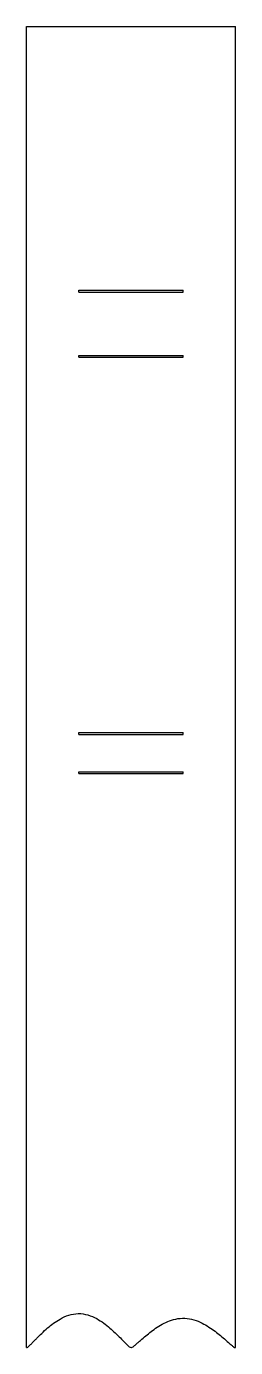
# Model space of a CAD drawing. Header units: millimetres. Extents: x 0 to 60, y 2 to 381.
import ezdxf

# ---------------------------------------------------------------- set-up
doc = ezdxf.new("R2010")
doc.units = ezdxf.units.MM
doc.layers.add('Flattened_Face', color=7, linetype='CONTINUOUS')

msp = doc.modelspace()

# ---------------------------------------------------------------- linework, layer by layer
at = {"layer": 'Flattened_Face'}
for points in [[(0, 381.18), (14.96, 381.18)], [(0, 2.23), (0, 381.18)], [(14.96, 381.18), (44.89, 381.18)], [(44.89, 381.18), (59.85, 381.18)], [(59.85, 2.23), (59.85, 381.18)], [(14.96, 304.98), (14.96, 305.49)], [(14.96, 305.49), (44.89, 305.49)], [(14.96, 304.98), (44.89, 304.98)], [(44.89, 304.98), (44.89, 305.49)], [(14.96, 286.31), (14.96, 286.82)], [(14.96, 286.82), (44.89, 286.82)], [(14.96, 286.31), (44.89, 286.31)], [(44.89, 286.31), (44.89, 286.82)], [(14.96, 178.11), (14.96, 178.62)], [(14.96, 178.62), (44.89, 178.62)], [(44.89, 178.11), (44.89, 178.62)], [(14.96, 178.11), (44.89, 178.11)], [(14.96, 166.86), (14.96, 167.37)], [(14.96, 167.37), (44.89, 167.37)], [(14.96, 166.86), (44.89, 166.86)], [(44.89, 166.86), (44.89, 167.37)]]:
    msp.add_open_spline(points, degree=1, dxfattribs=at)
msp.add_open_spline([(0, 2.23), (0.13, 2.24), (0.24, 2.29), (0.35, 2.36), (0.51, 2.47), (0.65, 2.6), (0.79, 2.72), (1.02, 2.93), (1.27, 3.18), (1.5, 3.41), (1.73, 3.65), (1.96, 3.88), (2.2, 4.12), (2.43, 4.37), (2.67, 4.61), (2.91, 4.85), (3.39, 5.33), (3.88, 5.81), (4.37, 6.29), (4.91, 6.81), (5.48, 7.32), (6.06, 7.83), (7.13, 8.74), (8.29, 9.64), (9.64, 10.41), (10.38, 10.83), (11.2, 11.22), (12.11, 11.51), (12.94, 11.78), (13.87, 11.95), (14.82, 11.96), (15.78, 11.98), (16.72, 11.83), (17.57, 11.58), (18.51, 11.31), (19.34, 10.93), (20.1, 10.52), (21.54, 9.72), (22.76, 8.77), (23.88, 7.82), (24.94, 6.9), (25.93, 5.94), (26.88, 4.98), (27.36, 4.5), (27.83, 4.02), (28.3, 3.54), (28.54, 3.3), (28.76, 3.07), (29.01, 2.84), (29.15, 2.7), (29.28, 2.58), (29.43, 2.47), (29.58, 2.35), (29.74, 2.24), (29.93, 2.23), (30.05, 2.22), (30.17, 2.26), (30.28, 2.32), (30.44, 2.4), (30.59, 2.51), (30.73, 2.62), (30.97, 2.81), (31.21, 3.02), (31.45, 3.23), (31.69, 3.44), (31.93, 3.65), (32.17, 3.86), (32.45, 4.11), (32.75, 4.37), (33.04, 4.62), (34.02, 5.47), (35.02, 6.31), (36.1, 7.12), (37.25, 7.96), (38.47, 8.77), (39.91, 9.44), (40.59, 9.76), (41.33, 10.04), (42.13, 10.26), (42.93, 10.47), (43.8, 10.6), (44.67, 10.62), (45.56, 10.64), (46.44, 10.54), (47.26, 10.35), (48.16, 10.14), (48.98, 9.84), (49.74, 9.5), (51.2, 8.83), (52.43, 8.02), (53.58, 7.18), (54.67, 6.38), (55.68, 5.54), (56.66, 4.69), (57.2, 4.22), (57.72, 3.75), (58.25, 3.29), (58.4, 3.16), (58.54, 3.03), (58.69, 2.91), (58.79, 2.83), (58.89, 2.74), (59, 2.66), (59.1, 2.58), (59.2, 2.5), (59.31, 2.43), (59.47, 2.32), (59.65, 2.21), (59.85, 2.23)], degree=3, knots=[0, 0, 0, 0, 0.006061, 0.006061, 0.006061, 0.015152, 0.015152, 0.015152, 0.030303, 0.030303, 0.030303, 0.045455, 0.045455, 0.045455, 0.060606, 0.060606, 0.060606, 0.090909, 0.090909, 0.090909, 0.124242, 0.124242, 0.124242, 0.184848, 0.184848, 0.184848, 0.218182, 0.218182, 0.218182, 0.248485, 0.248485, 0.248485, 0.278788, 0.278788, 0.278788, 0.312121, 0.312121, 0.312121, 0.375758, 0.375758, 0.375758, 0.436364, 0.436364, 0.436364, 0.466667, 0.466667, 0.466667, 0.481818, 0.481818, 0.481818, 0.490909, 0.490909, 0.490909, 0.5, 0.5, 0.5, 0.506061, 0.506061, 0.506061, 0.515152, 0.515152, 0.515152, 0.530303, 0.530303, 0.530303, 0.545455, 0.545455, 0.545455, 0.563636, 0.563636, 0.563636, 0.624242, 0.624242, 0.624242, 0.687879, 0.687879, 0.687879, 0.718182, 0.718182, 0.718182, 0.748485, 0.748485, 0.748485, 0.778788, 0.778788, 0.778788, 0.812121, 0.812121, 0.812121, 0.875758, 0.875758, 0.875758, 0.936364, 0.936364, 0.936364, 0.969697, 0.969697, 0.969697, 0.978788, 0.978788, 0.978788, 0.984848, 0.984848, 0.984848, 0.990909, 0.990909, 0.990909, 1, 1, 1, 1], dxfattribs=at)

doc.saveas('drawing.dxf')
